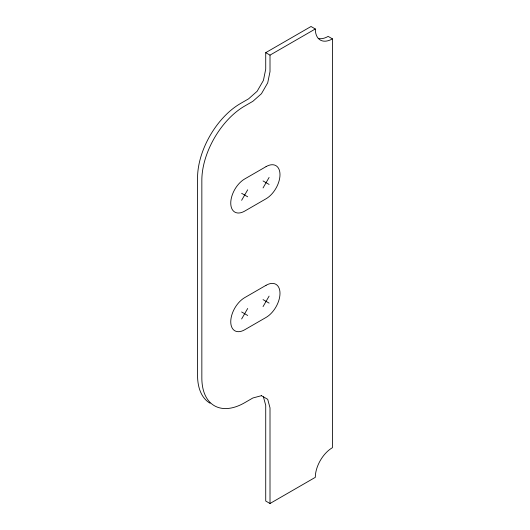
<?xml version="1.0" encoding="UTF-8"?>
<svg xmlns="http://www.w3.org/2000/svg" width="530" height="530" viewBox="0 0 530 530"><rect width="100%" height="100%" fill="white"/><g stroke="black" fill="none" stroke-linecap="round" stroke-linejoin="round"><path stroke-width="0.79" d="M241.634 200.3L247.695 189.806M263.046 187.938L269.101 177.451M241.634 318.967L247.695 308.48M263.046 306.605L269.101 296.118M210.105 403.25A60.559 34.96 -60 0 1 197.564 375.531L197.564 177.749A60.559 34.96 -60 0 1 240.381 103.582L248.596 98.838L257.156 91.246L263.43 80.388L265.722 69.172L265.722 52.656L311.031 26.5L315.31 28.971A24.221 13.985 -60 0 0 332.436 38.862L332.436 447.678A24.221 13.985 -60 0 0 315.31 477.344L270.008 503.5L265.722 501.029L265.722 405.397L263.43 396.837M265.722 52.656L270.008 55.127L315.31 28.971M261.442 395.691L252.876 397.984L244.668 402.727A60.559 34.96 -60 0 1 201.844 378.003L201.844 180.22A60.559 34.96 -60 0 1 244.668 106.053L252.876 101.309L261.442 93.717L267.71 82.859L270.008 71.643L270.008 55.127M332.436 38.862L328.156 36.391A24.221 13.985 -60 0 1 318.238 38.465M263.046 180.942L269.101 184.44M241.634 193.304L247.695 196.802M263.046 299.616L269.101 303.107M241.634 311.971L247.695 315.469M261.336 395.632L267.71 399.309L270.008 407.875L270.008 503.5M266.073 166.625L244.668 178.981A19.683 11.362 -60 0 0 230.749 203.089A19.683 11.362 -60 0 0 244.668 211.125L266.073 198.763A19.683 11.362 -60 0 0 279.992 174.655A19.683 11.362 -60 0 0 266.073 166.625M266.073 285.292L244.668 297.655A19.683 11.362 -60 0 0 230.749 321.756A19.683 11.362 -60 0 0 244.668 329.793L266.073 317.43A19.683 11.362 -60 0 0 279.992 293.328A19.683 11.362 -60 0 0 266.073 285.292"/></g></svg>
